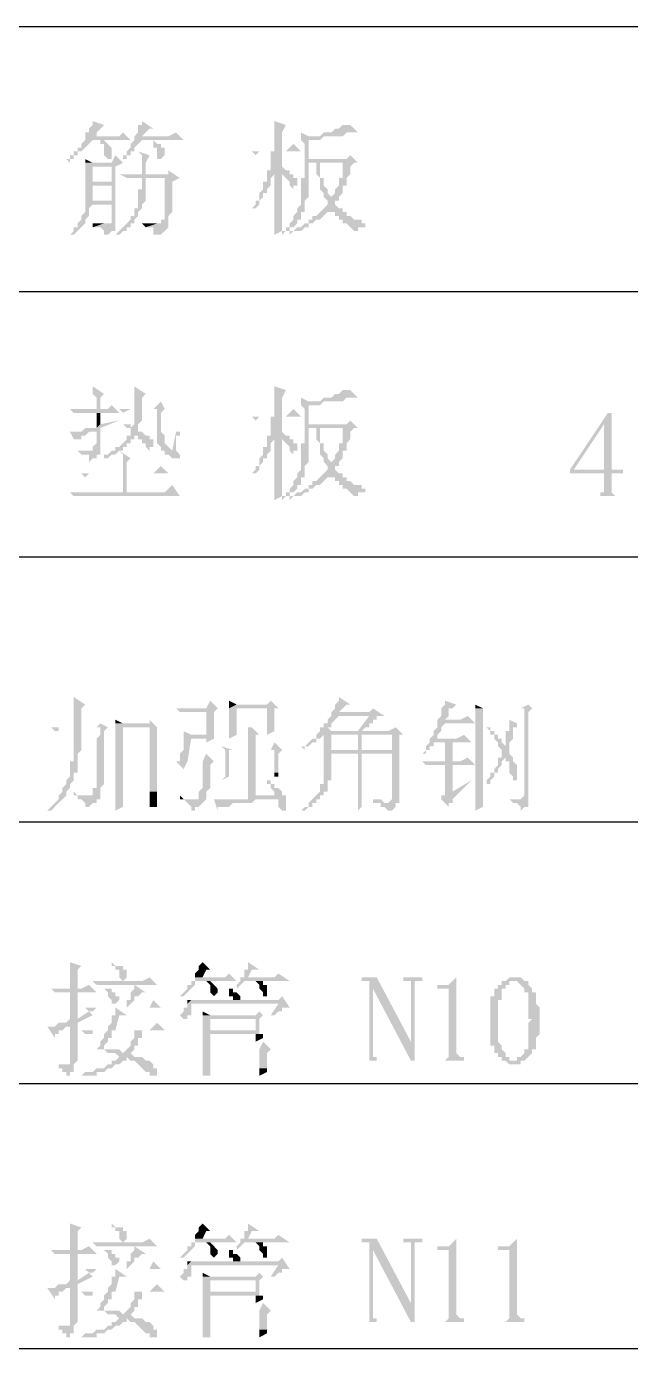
# Model space of a CAD drawing. Extents: x 51 to 246, y 3 to 417.
# Drawn here: x 198.56 to 205.32, y 116.46 to 131.23 of the extents above; entities that cross this region are included whole.
import ezdxf

# ---------------------------------------------------------------- set-up
doc = ezdxf.new("R2010")
doc.units = 0
doc.header["$MEASUREMENT"] = 0
doc.layers.add('_____1', color=160, linetype='Continuous')

msp = doc.modelspace()

# ---------------------------------------------------------------- hatches: boundary and pattern name
at = {"layer": '_____1'}
for points in [[(199.305, 130.175), (199.305, 130.132), (199.263, 130.09), (199.263, 130.048), (199.221, 130.048), (199.221, 129.963), (199.305, 130.005), (199.348, 130.005), (199.348, 130.048), (199.432, 130.132)], [(199.856, 130.175), (199.856, 130.132), (199.813, 130.132), (199.813, 130.048), (199.771, 130.005), (199.771, 129.963), (199.856, 130.005), (199.94, 130.09), (199.983, 130.09)], [(201.337, 130.175), (201.337, 129.836), (201.422, 129.836), (201.422, 130.048), (201.464, 130.132)], [(199.644, 130.048), (199.602, 130.005), (199.305, 130.005), (199.221, 129.963), (199.178, 129.921), (199.178, 129.878), (199.136, 129.878), (199.136, 129.836), (199.094, 129.836), (199.094, 129.794), (199.051, 129.794), (199.051, 129.751), (199.009, 129.751), (199.051, 129.709), (199.051, 129.751), (199.094, 129.751), (199.094, 129.794), (199.136, 129.794), (199.136, 129.836), (199.178, 129.836), (199.305, 129.963), (199.729, 129.963)], [(200.237, 130.048), (200.152, 130.005), (199.856, 130.005), (199.771, 129.963), (199.729, 129.921), (199.729, 129.878), (199.686, 129.836), (199.686, 129.794), (199.644, 129.794), (199.644, 129.751), (199.686, 129.751), (199.686, 129.794), (199.729, 129.794), (199.729, 129.836), (199.771, 129.836), (199.771, 129.878), (199.856, 129.963), (200.321, 129.963)], [(201.634, 130.048), (201.634, 129.963), (201.676, 129.921), (201.676, 129.709), (201.718, 129.751), (201.718, 129.963), (201.845, 129.963), (201.888, 130.005), (201.718, 130.005)], [(202.184, 130.132), (202.099, 130.132), (202.057, 130.09), (202.015, 130.09), (201.972, 130.048), (201.888, 130.048), (201.845, 130.005), (201.718, 130.005), (202.099, 130.005), (202.142, 130.048), (202.269, 130.048)], [(201.549, 129.921), (201.464, 129.836), (201.083, 129.836), (201.126, 129.794), (201.168, 129.836), (201.634, 129.836)], [(199.559, 129.794), (199.517, 129.709), (199.221, 129.709), (199.221, 129.497), (199.305, 129.497), (199.305, 129.667), (199.517, 129.667), (199.644, 129.709)], [(199.221, 129.751), (199.221, 129.709), (199.305, 129.709)], [(199.813, 129.836), (199.856, 129.794), (199.856, 129.582), (199.898, 129.582), (199.898, 129.709), (199.94, 129.794)], [(201.422, 129.836), (201.295, 129.836), (201.295, 129.624), (201.422, 129.624), (201.422, 129.582), (201.507, 129.497), (201.507, 129.455), (201.549, 129.413), (201.549, 129.455), (201.591, 129.455), (201.591, 129.54), (201.549, 129.54), (201.549, 129.582), (201.507, 129.582), (201.507, 129.624), (201.464, 129.624), (201.422, 129.667)], [(202.184, 129.794), (202.142, 129.751), (201.718, 129.751), (201.676, 129.709), (202.142, 129.709), (202.099, 129.709), (202.099, 129.54), (202.057, 129.54), (202.057, 129.455), (202.015, 129.413), (202.015, 129.37), (201.972, 129.328), (202.057, 129.285), (202.057, 129.328), (202.099, 129.37), (202.099, 129.455), (202.142, 129.455), (202.142, 129.54), (202.184, 129.582), (202.184, 129.667), (202.226, 129.709), (202.269, 129.709)], [(199.644, 129.709), (199.517, 129.667), (199.517, 129.497), (199.221, 129.497), (199.517, 129.455), (199.517, 129.285), (199.221, 129.285), (199.517, 129.243), (199.517, 129.032), (199.432, 129.032), (199.305, 128.989), (199.39, 128.989), (199.432, 128.947), (199.432, 128.905), (199.475, 128.905), (199.517, 128.947), (199.559, 128.947), (199.559, 129.667)], [(200.152, 129.624), (200.152, 129.582), (199.602, 129.582), (199.686, 129.54), (200.279, 129.54)], [(201.295, 129.624), (201.253, 129.624), (201.253, 129.497), (201.21, 129.497), (201.21, 129.413), (201.168, 129.37), (201.168, 129.285), (201.126, 129.285), (201.126, 129.243), (201.083, 129.201), (201.126, 129.201), (201.168, 129.243), (201.168, 129.285), (201.21, 129.328), (201.21, 129.37), (201.253, 129.37), (201.253, 129.413), (201.295, 129.455), (201.295, 129.54), (201.337, 129.582), (201.422, 129.582), (201.422, 129.624)], [(201.422, 129.582), (201.337, 129.582), (201.337, 128.905), (201.422, 128.947), (201.422, 129.54)], [(201.676, 129.709), (201.676, 129.54), (201.634, 129.54), (201.634, 129.243), (201.591, 129.201), (201.591, 129.159), (201.549, 129.116), (201.549, 129.074), (201.507, 129.032), (201.507, 128.989), (201.464, 128.989), (201.464, 128.947), (201.422, 128.947), (201.422, 128.905), (201.464, 128.947), (201.507, 128.947), (201.507, 128.989), (201.549, 128.989), (201.591, 129.032), (201.591, 129.074), (201.634, 129.074), (201.634, 129.159), (201.676, 129.159), (201.676, 129.285), (201.718, 129.328), (201.718, 129.709), (202.142, 129.709)], [(201.803, 129.709), (201.803, 129.582), (201.845, 129.54), (201.845, 129.413), (201.888, 129.37), (201.888, 129.328), (201.93, 129.285), (201.93, 129.243), (201.803, 129.116), (201.761, 129.116), (201.761, 129.074), (201.718, 129.074), (201.718, 129.032), (201.676, 129.032), (201.634, 128.989), (201.591, 128.989), (201.549, 128.947), (201.507, 128.947), (201.507, 128.905), (201.549, 128.947), (201.634, 128.947), (201.676, 128.989), (201.718, 128.989), (201.718, 129.032), (201.761, 129.032), (201.803, 129.074), (201.845, 129.074), (201.93, 129.159), (201.972, 129.159), (201.972, 129.201), (202.057, 129.201), (202.015, 129.243), (202.015, 129.285), (202.057, 129.285), (201.972, 129.328), (201.93, 129.37), (201.93, 129.413), (201.888, 129.455), (201.888, 129.54), (201.845, 129.54), (201.845, 129.709)], [(199.221, 129.497), (199.221, 129.285), (199.305, 129.285), (199.305, 129.455), (199.517, 129.455)], [(199.856, 129.54), (199.856, 129.413), (199.813, 129.413), (199.813, 129.201), (199.771, 129.201), (199.771, 129.116), (199.729, 129.116), (199.729, 129.074), (199.602, 128.947), (199.559, 128.905), (199.602, 128.905), (199.644, 128.947), (199.686, 128.947), (199.686, 128.989), (199.729, 128.989), (199.729, 129.032), (199.771, 129.032), (199.771, 129.074), (199.813, 129.116), (199.813, 129.159), (199.856, 129.201), (199.856, 129.243), (199.898, 129.285), (199.898, 129.54), (200.11, 129.54)], [(200.279, 129.54), (199.856, 129.54), (200.11, 129.54), (200.11, 129.074), (200.067, 129.074), (200.067, 129.032), (200.025, 129.032), (199.898, 128.989), (199.983, 128.989), (199.983, 128.905), (200.067, 128.905), (200.152, 128.989), (200.152, 129.116), (200.194, 129.159), (200.194, 129.497)], [(199.221, 129.285), (199.221, 129.159), (199.178, 129.116), (199.178, 129.074), (199.136, 129.032), (199.136, 128.989), (199.094, 128.989), (199.094, 128.947), (199.051, 128.905), (199.051, 128.862), (199.051, 128.905), (199.094, 128.905), (199.221, 129.032), (199.221, 129.074), (199.263, 129.116), (199.263, 129.201), (199.305, 129.243), (199.517, 129.243)], [(202.057, 129.201), (201.972, 129.201), (201.972, 129.159), (202.015, 129.159), (202.015, 129.116), (202.057, 129.116), (202.057, 129.074), (202.099, 129.074), (202.099, 129.032), (202.142, 129.032), (202.353, 128.989), (202.353, 129.032), (202.311, 129.032), (202.311, 129.074), (202.226, 129.074), (202.184, 129.116), (202.142, 129.116), (202.142, 129.159), (202.099, 129.159), (202.099, 129.201)], [(199.856, 129.032), (199.898, 128.989), (200.025, 129.032), (199.898, 129.032)], [(202.142, 129.032), (202.226, 128.947), (202.269, 128.947), (202.269, 128.989), (202.353, 128.989)], [(199.305, 127.211), (199.305, 127.127), (199.348, 127.084), (199.348, 126.957), (199.39, 126.957), (199.39, 127.084), (199.432, 127.127)], [(199.771, 127.211), (199.771, 126.957), (199.856, 126.957), (199.856, 127.084), (199.898, 127.127)], [(201.337, 127.211), (201.337, 126.873), (201.422, 126.873), (201.422, 127.084), (201.464, 127.169)], [(201.634, 127.084), (201.634, 127), (201.676, 126.957), (201.676, 126.746), (201.718, 126.788), (201.718, 127), (201.845, 127), (201.888, 127.042), (201.718, 127.042)], [(202.184, 127.169), (202.099, 127.169), (202.057, 127.127), (202.015, 127.127), (201.972, 127.084), (201.888, 127.084), (201.845, 127.042), (201.718, 127.042), (202.099, 127.042), (202.142, 127.084), (202.269, 127.084)], [(199.517, 127), (199.475, 126.957), (199.051, 126.957), (199.094, 126.915), (199.602, 126.915)], [(199.39, 126.915), (199.348, 126.915), (199.348, 126.746), (199.39, 126.788)], [(200.067, 127.042), (199.983, 126.957), (199.602, 126.957), (199.644, 126.915), (199.729, 126.957), (200.11, 126.957)], [(199.856, 126.957), (199.771, 126.957), (199.771, 126.788), (199.729, 126.746), (199.813, 126.746), (199.813, 126.788), (199.856, 126.83), (199.856, 126.915)], [(200.11, 126.957), (200.025, 126.957), (200.025, 126.576), (200.067, 126.534), (200.067, 126.492), (200.194, 126.492), (200.11, 126.576), (200.11, 126.661), (200.067, 126.703), (200.067, 126.915)], [(201.549, 126.957), (201.464, 126.873), (201.083, 126.873), (201.126, 126.83), (201.168, 126.873), (201.634, 126.873)], [(205.105, 126.915), (205.063, 126.915), (204.639, 126.28), (204.639, 126.238), (205.02, 126.238), (205.02, 126.026), (204.978, 126.026), (204.978, 125.984), (204.851, 125.984), (205.232, 125.984), (205.147, 125.984), (205.105, 126.026), (205.105, 126.238), (205.232, 126.238), (205.232, 126.28), (204.682, 126.28), (205.02, 126.788)], [(205.105, 126.915), (205.02, 126.788), (205.02, 126.28), (204.682, 126.28), (205.105, 126.28)], [(201.422, 126.873), (201.295, 126.873), (201.295, 126.661), (201.422, 126.661), (201.422, 126.619), (201.507, 126.534), (201.507, 126.492), (201.549, 126.449), (201.549, 126.492), (201.591, 126.492), (201.591, 126.576), (201.549, 126.576), (201.549, 126.619), (201.507, 126.619), (201.507, 126.661), (201.464, 126.661), (201.422, 126.703)], [(202.184, 126.83), (202.142, 126.788), (201.718, 126.788), (201.676, 126.746), (202.142, 126.746), (202.099, 126.746), (202.099, 126.576), (202.057, 126.576), (202.057, 126.492), (202.015, 126.449), (202.015, 126.407), (201.972, 126.365), (202.057, 126.322), (202.057, 126.365), (202.099, 126.407), (202.099, 126.492), (202.142, 126.492), (202.142, 126.576), (202.184, 126.619), (202.184, 126.703), (202.226, 126.746), (202.269, 126.746)], [(199.178, 126.703), (199.051, 126.703), (199.094, 126.619), (199.178, 126.619), (199.178, 126.661), (199.221, 126.661), (199.263, 126.703), (199.348, 126.703)], [(199.729, 126.661), (199.686, 126.661), (199.686, 126.619), (199.602, 126.534), (199.559, 126.534), (199.559, 126.492), (199.517, 126.492), (199.475, 126.449), (199.432, 126.449), (199.432, 126.407), (199.475, 126.407), (199.517, 126.449), (199.559, 126.449), (199.602, 126.492), (199.644, 126.492), (199.644, 126.534), (199.686, 126.534), (199.686, 126.576), (199.729, 126.576), (199.729, 126.619), (199.771, 126.619), (199.771, 126.661)], [(200.237, 126.703), (200.194, 126.492), (200.067, 126.492), (200.11, 126.492), (200.11, 126.449), (200.152, 126.449), (200.194, 126.407), (200.279, 126.407), (200.279, 126.449), (200.237, 126.492), (200.237, 126.661), (200.279, 126.661), (200.279, 126.703)], [(201.295, 126.661), (201.253, 126.661), (201.253, 126.534), (201.21, 126.534), (201.21, 126.449), (201.168, 126.407), (201.168, 126.322), (201.126, 126.322), (201.126, 126.28), (201.083, 126.238), (201.126, 126.238), (201.168, 126.28), (201.168, 126.322), (201.21, 126.365), (201.21, 126.407), (201.253, 126.407), (201.253, 126.449), (201.295, 126.492), (201.295, 126.576), (201.337, 126.619), (201.422, 126.619), (201.422, 126.661)], [(201.422, 126.619), (201.337, 126.619), (201.337, 125.941), (201.422, 125.984), (201.422, 126.576)], [(201.676, 126.746), (201.676, 126.576), (201.634, 126.576), (201.634, 126.28), (201.591, 126.238), (201.591, 126.195), (201.549, 126.153), (201.549, 126.11), (201.507, 126.068), (201.507, 126.026), (201.464, 126.026), (201.464, 125.984), (201.422, 125.984), (201.422, 125.941), (201.464, 125.984), (201.507, 125.984), (201.507, 126.026), (201.549, 126.026), (201.591, 126.068), (201.591, 126.11), (201.634, 126.11), (201.634, 126.195), (201.676, 126.195), (201.676, 126.322), (201.718, 126.365), (201.718, 126.746), (202.142, 126.746)], [(201.803, 126.746), (201.803, 126.619), (201.845, 126.576), (201.845, 126.449), (201.888, 126.407), (201.888, 126.365), (201.93, 126.322), (201.93, 126.28), (201.803, 126.153), (201.761, 126.153), (201.761, 126.11), (201.718, 126.11), (201.718, 126.068), (201.676, 126.068), (201.634, 126.026), (201.591, 126.026), (201.549, 125.984), (201.507, 125.984), (201.507, 125.941), (201.549, 125.984), (201.634, 125.984), (201.676, 126.026), (201.718, 126.026), (201.718, 126.068), (201.761, 126.068), (201.803, 126.11), (201.845, 126.11), (201.93, 126.195), (201.972, 126.195), (201.972, 126.238), (202.057, 126.238), (202.015, 126.28), (202.015, 126.322), (202.057, 126.322), (201.972, 126.365), (201.93, 126.407), (201.93, 126.449), (201.888, 126.492), (201.888, 126.576), (201.845, 126.576), (201.845, 126.746)], [(199.136, 126.492), (199.178, 126.449), (199.263, 126.449), (199.263, 126.365), (199.305, 126.407), (199.348, 126.407), (199.348, 126.449), (199.39, 126.449), (199.39, 126.492), (199.178, 126.492)], [(199.602, 126.492), (199.644, 126.449), (199.644, 126.238), (199.686, 126.238), (199.686, 126.365), (199.729, 126.407)], [(200.067, 126.322), (199.983, 126.238), (199.178, 126.238), (199.221, 126.195), (199.263, 126.238), (200.152, 126.238)], [(202.057, 126.238), (201.972, 126.238), (201.972, 126.195), (202.015, 126.195), (202.015, 126.153), (202.057, 126.153), (202.057, 126.11), (202.099, 126.11), (202.099, 126.068), (202.142, 126.068), (202.353, 126.026), (202.353, 126.068), (202.311, 126.068), (202.311, 126.11), (202.226, 126.11), (202.184, 126.153), (202.142, 126.153), (202.142, 126.195), (202.099, 126.195), (202.099, 126.238)], [(200.194, 126.11), (200.11, 126.026), (199.051, 126.026), (199.094, 125.984), (200.279, 125.984)], [(202.142, 126.068), (202.226, 125.984), (202.269, 125.984), (202.269, 126.026), (202.353, 126.026)], [(199.094, 123.74), (199.094, 123.401), (199.178, 123.401), (199.178, 123.613), (199.221, 123.655)], [(200.618, 123.698), (200.575, 123.613), (200.237, 123.613), (200.279, 123.571), (200.575, 123.571), (200.702, 123.613)], [(200.829, 123.698), (200.829, 123.613), (200.914, 123.655)], [(201.295, 123.698), (201.253, 123.655), (200.914, 123.655), (200.829, 123.613), (200.829, 123.401), (201.253, 123.401), (201.253, 123.317), (201.337, 123.359), (201.337, 123.401), (200.914, 123.401), (200.914, 123.613), (201.38, 123.613)], [(202.057, 123.74), (202.057, 123.698), (202.015, 123.655), (202.015, 123.613), (201.972, 123.571), (202.057, 123.571), (202.099, 123.613), (202.142, 123.655), (202.184, 123.655)], [(203.242, 123.698), (203.242, 123.655), (203.2, 123.613), (203.2, 123.528), (203.158, 123.486), (203.158, 123.444), (203.242, 123.486), (203.285, 123.528), (203.285, 123.613), (203.327, 123.613), (203.369, 123.655)], [(200.702, 123.613), (200.575, 123.571), (200.575, 123.317), (200.406, 123.317), (200.66, 123.317), (200.66, 123.571)], [(201.38, 123.613), (201.253, 123.613), (201.253, 123.401), (200.914, 123.401), (201.337, 123.401), (201.337, 123.613)], [(201.972, 123.571), (201.972, 123.528), (201.93, 123.486), (201.93, 123.444), (201.888, 123.444), (201.888, 123.401), (201.845, 123.401), (201.845, 123.359), (201.803, 123.317), (202.311, 123.359), (201.972, 123.359), (201.93, 123.401), (201.972, 123.401), (201.972, 123.444), (202.057, 123.528), (202.396, 123.528)], [(202.438, 123.613), (202.396, 123.571), (201.972, 123.571), (202.396, 123.528), (202.269, 123.359), (201.972, 123.359), (202.311, 123.359), (202.353, 123.401), (202.396, 123.401), (202.396, 123.444), (202.438, 123.444), (202.438, 123.486), (202.48, 123.486), (202.48, 123.528), (202.565, 123.528)], [(203.496, 123.528), (203.412, 123.486), (203.242, 123.486), (203.158, 123.444), (203.158, 123.401), (203.115, 123.359), (203.115, 123.317), (203.073, 123.274), (203.158, 123.274), (203.158, 123.317), (203.2, 123.359), (203.2, 123.401), (203.242, 123.444), (203.581, 123.444)], [(203.581, 123.655), (203.581, 123.613), (203.666, 123.613)], [(204.174, 123.655), (204.089, 123.613), (203.581, 123.613), (203.581, 122.47), (203.666, 122.512), (203.666, 123.613), (204.216, 123.613)], [(204.216, 123.613), (204.131, 123.613), (204.131, 122.639), (204.089, 122.597), (203.92, 122.597), (203.962, 122.597), (204.004, 122.555), (204.047, 122.555), (204.089, 122.512), (204.089, 122.47), (204.131, 122.512), (204.174, 122.512), (204.174, 123.571)], [(199.094, 123.401), (199.094, 123.02), (199.051, 123.02), (199.051, 122.851), (199.009, 122.809), (199.009, 122.766), (198.967, 122.724), (198.967, 122.682), (198.924, 122.639), (198.924, 122.597), (198.797, 122.47), (198.84, 122.47), (198.924, 122.555), (198.967, 122.597), (199.009, 122.639), (199.009, 122.682), (199.051, 122.724), (199.051, 122.766), (199.094, 122.809), (199.094, 122.893), (199.136, 122.893), (199.136, 123.105), (199.178, 123.147), (199.178, 123.401), (199.39, 123.401)], [(199.39, 123.444), (199.348, 123.401), (198.84, 123.401), (198.882, 123.359), (198.924, 123.359), (198.924, 123.401), (199.475, 123.401)], [(199.475, 123.401), (199.094, 123.401), (199.39, 123.401), (199.39, 123.317), (199.348, 123.274), (199.348, 122.724), (199.305, 122.724), (199.305, 122.639), (199.263, 122.639), (199.39, 122.639), (199.39, 122.724), (199.432, 122.766), (199.432, 123.359)], [(199.94, 123.486), (199.94, 123.444), (199.559, 123.444), (199.559, 122.682), (199.644, 122.682), (199.644, 123.401), (200.025, 123.401)], [(199.559, 123.486), (199.559, 123.444), (199.644, 123.444)], [(200.829, 123.401), (200.829, 123.274), (200.914, 123.317), (200.914, 123.401), (201.253, 123.401)], [(201.083, 123.401), (201.041, 123.401), (201.041, 123.147), (200.872, 123.147), (201.126, 123.147), (201.126, 123.317), (201.168, 123.317)], [(202.692, 123.401), (202.607, 123.359), (202.311, 123.359), (201.803, 123.317), (201.803, 123.274), (201.761, 123.274), (201.718, 123.232), (201.676, 123.19), (201.634, 123.19), (201.676, 123.147), (201.676, 123.19), (201.718, 123.19), (201.761, 123.232), (201.803, 123.232), (201.803, 123.274), (201.845, 123.274), (201.888, 123.317), (202.777, 123.317)], [(203.708, 123.444), (203.708, 123.401), (203.75, 123.359), (203.75, 123.317), (203.793, 123.317), (203.793, 123.274), (203.835, 123.232), (203.835, 123.19), (203.877, 123.147), (203.877, 123.105), (203.92, 123.063), (203.92, 123.02), (203.962, 123.02), (203.962, 122.893), (204.004, 122.851), (204.004, 122.809), (204.047, 122.809), (204.047, 122.978), (204.004, 123.02), (204.004, 123.063), (203.962, 123.105), (203.962, 123.19), (203.92, 123.19), (203.877, 123.232), (203.877, 123.274), (203.835, 123.274), (203.835, 123.317), (203.793, 123.317), (203.793, 123.359), (203.75, 123.359), (203.75, 123.401), (203.708, 123.401)], [(203.962, 123.486), (203.962, 123.359), (203.92, 123.359), (203.92, 123.19), (203.962, 123.19), (203.962, 123.232), (204.004, 123.274), (204.004, 123.401), (204.047, 123.401), (204.047, 123.444)], [(200.321, 123.274), (200.321, 123.147), (200.279, 123.105), (200.279, 123.02), (200.364, 123.02), (200.406, 123.274), (200.575, 123.274)], [(200.321, 123.359), (200.321, 123.274), (200.575, 123.274), (200.575, 123.232), (200.66, 123.274), (200.66, 123.317), (200.406, 123.317)], [(201.337, 123.232), (201.295, 123.147), (201.126, 123.147), (201.422, 123.147)], [(201.888, 123.317), (201.888, 122.893), (201.972, 122.893), (201.972, 123.105), (202.65, 123.105), (202.311, 123.147), (201.972, 123.147), (201.972, 123.317), (202.65, 123.317)], [(202.777, 123.317), (201.888, 123.317), (202.65, 123.317), (202.65, 123.147), (202.311, 123.147), (202.65, 123.105), (202.65, 122.893), (201.888, 122.893), (202.65, 122.893), (202.65, 122.597), (202.607, 122.555), (202.734, 122.555), (202.734, 123.317)], [(202.311, 123.317), (202.269, 123.317), (202.269, 123.147), (201.972, 123.147), (202.311, 123.147)], [(203.454, 123.317), (203.369, 123.274), (203.073, 123.274), (203.073, 123.232), (203.031, 123.19), (203.031, 123.147), (202.988, 123.105), (203.031, 123.105), (203.031, 123.147), (203.073, 123.147), (203.073, 123.19), (203.115, 123.19), (203.115, 123.232), (203.539, 123.232)], [(200.575, 123.105), (200.533, 123.02), (200.237, 123.02), (200.533, 123.02), (200.533, 122.724), (200.491, 122.682), (200.491, 122.597), (200.321, 122.597), (200.406, 122.512), (200.406, 122.47), (200.448, 122.47), (200.448, 122.512), (200.491, 122.512), (200.575, 122.597), (200.575, 122.682), (200.618, 122.724), (200.618, 122.978), (200.66, 123.02)], [(200.745, 123.19), (200.787, 123.147), (201.337, 123.147), (201.337, 122.893), (200.829, 122.893), (201.38, 122.893), (201.38, 123.105), (201.422, 123.147), (200.872, 123.147)], [(200.787, 123.147), (200.787, 122.851), (200.745, 122.809), (200.829, 122.851), (200.829, 122.893), (201.38, 122.893), (200.829, 122.893), (200.829, 123.147), (201.337, 123.147)], [(203.877, 123.105), (203.877, 123.063), (203.835, 123.063), (203.835, 122.978), (203.793, 122.935), (203.793, 122.893), (203.75, 122.893), (203.75, 122.851), (203.708, 122.809), (203.708, 122.766), (203.75, 122.766), (203.75, 122.809), (203.793, 122.851), (203.793, 122.893), (203.835, 122.893), (203.835, 122.935), (203.877, 122.978), (203.877, 123.02), (203.92, 123.063)], [(200.237, 123.02), (200.321, 122.935), (200.364, 123.02), (200.533, 123.02)], [(203.496, 123.063), (203.412, 123.02), (202.988, 123.02), (203.031, 122.978), (203.581, 122.978)], [(203.327, 122.978), (203.242, 122.978), (203.242, 122.639), (203.2, 122.639), (203.2, 122.597), (203.285, 122.512), (203.285, 122.555), (203.327, 122.555), (203.327, 122.597), (203.412, 122.682), (203.327, 122.682)], [(201.126, 122.893), (201.041, 122.893), (201.041, 122.597), (201.38, 122.597), (201.38, 122.512), (201.422, 122.47), (201.464, 122.47), (201.464, 122.639), (201.126, 122.639)], [(201.253, 122.809), (201.253, 122.766), (201.295, 122.766), (201.295, 122.724), (201.337, 122.682), (201.337, 122.639), (201.126, 122.639), (201.464, 122.639), (201.422, 122.639), (201.422, 122.682), (201.38, 122.724), (201.337, 122.724), (201.337, 122.766), (201.295, 122.766), (201.295, 122.809)], [(201.888, 122.893), (201.888, 122.766), (201.845, 122.766), (201.845, 122.682), (201.718, 122.555), (201.718, 122.512), (201.676, 122.512), (201.634, 122.47), (201.676, 122.47), (201.718, 122.512), (201.761, 122.512), (201.761, 122.555), (201.803, 122.555), (201.803, 122.597), (201.845, 122.597), (201.845, 122.639), (201.888, 122.639), (201.888, 122.682), (201.93, 122.682), (201.93, 122.809), (201.972, 122.809), (201.972, 122.893), (202.65, 122.893)], [(202.311, 122.893), (202.269, 122.893), (202.269, 122.47), (202.311, 122.512), (202.311, 122.851)], [(200.279, 122.639), (200.279, 122.597), (200.448, 122.597), (200.321, 122.597)], [(201.041, 122.597), (200.66, 122.597), (200.702, 122.47), (200.702, 122.512), (200.829, 122.512), (200.872, 122.555), (201.083, 122.555), (201.126, 122.597), (201.38, 122.597)], [(203.92, 122.597), (204.089, 122.597), (203.962, 122.597)], [(199.051, 120.777), (199.051, 120.48), (199.136, 120.48), (199.136, 120.692), (199.178, 120.734)], [(200.533, 120.777), (200.491, 120.734), (200.491, 120.692), (200.448, 120.65), (200.448, 120.607), (200.533, 120.607), (200.575, 120.692), (200.618, 120.692)], [(201.041, 120.777), (201.041, 120.692), (200.999, 120.692), (200.999, 120.607), (200.956, 120.607), (200.956, 120.565), (201.041, 120.607), (201.083, 120.692), (201.168, 120.692)], [(199.94, 120.607), (199.856, 120.565), (199.305, 120.565), (199.348, 120.523), (200.025, 120.523)], [(200.829, 120.65), (200.787, 120.607), (200.448, 120.607), (200.448, 120.565), (200.406, 120.565), (200.406, 120.523), (200.364, 120.523), (200.364, 120.48), (200.279, 120.396), (200.321, 120.396), (200.448, 120.523), (200.448, 120.565), (200.914, 120.565)], [(201.38, 120.65), (201.337, 120.607), (201.041, 120.607), (200.956, 120.565), (200.914, 120.523), (200.914, 120.48), (200.999, 120.565), (201.507, 120.565)], [(202.48, 120.607), (202.311, 120.607), (202.311, 120.565), (202.396, 120.565), (202.396, 120.523), (202.438, 120.48), (202.861, 119.676), (202.861, 119.888)], [(202.988, 120.607), (202.777, 120.607), (202.777, 120.565), (202.861, 120.565), (202.861, 119.676), (202.904, 119.676), (202.904, 120.565), (202.988, 120.565)], [(203.369, 120.607), (203.285, 120.523), (203.158, 120.523), (203.158, 120.48), (203.285, 120.48), (203.285, 119.718), (203.242, 119.676), (203.158, 119.676), (203.539, 119.676), (203.454, 119.676), (203.454, 119.718), (203.412, 119.718), (203.369, 119.76)], [(203.877, 120.565), (203.877, 120.523), (203.835, 120.523), (203.835, 120.48), (203.793, 120.48), (203.793, 120.396), (203.75, 120.396), (203.75, 119.845), (203.793, 119.845), (203.793, 119.76), (203.835, 119.76), (203.835, 119.718), (203.877, 119.718), (203.877, 119.676), (203.92, 119.676), (203.962, 119.634), (204.089, 119.634), (204.089, 119.676), (204.131, 119.676), (203.962, 119.676), (203.962, 119.718), (203.92, 119.718), (203.92, 119.76), (203.877, 119.803), (203.877, 119.845), (203.835, 119.888), (203.835, 120.353), (203.877, 120.353), (203.877, 120.48), (203.92, 120.48), (203.92, 120.523), (203.962, 120.523), (203.962, 120.565), (204.004, 120.565)], [(204.004, 120.607), (203.962, 120.607), (203.92, 120.565), (203.877, 120.565), (204.047, 120.565), (204.131, 120.48), (204.131, 120.438), (204.174, 120.438), (204.174, 120.142), (204.216, 120.142), (204.174, 120.099), (204.174, 119.803), (204.131, 119.803), (204.131, 119.76), (204.089, 119.718), (204.047, 119.718), (204.047, 119.676), (204.004, 119.676), (204.131, 119.676), (204.216, 119.76), (204.216, 119.803), (204.258, 119.803), (204.258, 119.93), (204.301, 119.972), (204.301, 120.269), (204.258, 120.311), (204.258, 120.438), (204.216, 120.438), (204.216, 120.48), (204.174, 120.523), (204.174, 120.565), (204.131, 120.565), (204.089, 120.607), (204.047, 120.607)], [(199.263, 120.523), (199.178, 120.48), (198.84, 120.48), (198.882, 120.438), (199.348, 120.438)], [(199.432, 120.523), (199.432, 120.48), (199.475, 120.438), (199.475, 120.396), (199.517, 120.353), (199.517, 120.311), (199.559, 120.311), (199.602, 120.353), (199.602, 120.396), (199.559, 120.396), (199.559, 120.438), (199.517, 120.438), (199.517, 120.48), (199.432, 120.48)], [(199.771, 120.523), (199.771, 120.48), (199.729, 120.438), (199.729, 120.353), (199.686, 120.353), (199.686, 120.269), (199.771, 120.353), (199.771, 120.396), (199.813, 120.396), (199.856, 120.438), (199.898, 120.438)], [(200.787, 120.48), (200.829, 120.48), (200.829, 120.396), (200.872, 120.396), (200.872, 120.353), (200.956, 120.353), (200.956, 120.396), (200.914, 120.438), (200.872, 120.438), (200.872, 120.48), (200.829, 120.48)], [(202.396, 120.523), (202.396, 119.676), (202.311, 119.676), (202.523, 119.676), (202.48, 119.676), (202.48, 119.718), (202.438, 119.718), (202.438, 120.48)], [(199.983, 120.353), (199.94, 120.269), (199.221, 120.269), (199.263, 120.226), (199.305, 120.226), (199.348, 120.269), (200.067, 120.269)], [(199.559, 120.269), (199.559, 120.184), (199.517, 120.184), (199.517, 120.099), (199.475, 120.057), (199.475, 120.015), (199.559, 120.015), (199.602, 120.184), (199.686, 120.184)], [(200.364, 120.311), (200.364, 120.269), (200.321, 120.269), (200.321, 120.226), (200.279, 120.184), (200.321, 120.142), (200.364, 120.142), (200.364, 120.184), (200.406, 120.184), (200.406, 120.311), (201.38, 120.311)], [(200.406, 120.396), (200.406, 120.353), (200.364, 120.353), (200.364, 120.311), (200.406, 120.353)], [(201.422, 120.396), (201.38, 120.353), (200.406, 120.353), (200.364, 120.311), (201.38, 120.311), (201.295, 120.184), (201.337, 120.184), (201.38, 120.226), (201.422, 120.226), (201.422, 120.269), (201.507, 120.269)], [(199.263, 120.226), (199.136, 120.142), (199.051, 120.142), (199.009, 120.099), (198.924, 120.099), (198.882, 120.057), (199.051, 120.057), (199.051, 119.634), (199.009, 119.634), (199.094, 119.634), (199.136, 119.676), (199.136, 120.099), (199.305, 120.184)], [(200.533, 120.226), (200.533, 120.184), (200.618, 120.184)], [(201.168, 120.226), (201.126, 120.184), (200.533, 120.184), (200.533, 119.803), (201.168, 119.803), (201.168, 119.591), (200.533, 119.591), (200.533, 119.507), (200.618, 119.507), (200.618, 119.591), (201.253, 119.591), (201.253, 119.76), (201.295, 119.803), (200.618, 119.803), (200.618, 119.972), (201.168, 119.972), (200.618, 120.015), (200.618, 120.142), (201.126, 120.142), (201.21, 120.184)], [(201.21, 120.184), (201.126, 120.142), (201.126, 120.015), (200.618, 120.015), (201.168, 119.972), (201.168, 120.142)], [(198.882, 120.057), (198.797, 120.057), (198.882, 119.93), (198.882, 119.972), (198.924, 119.972), (198.924, 120.015), (198.967, 120.015), (199.009, 120.057), (199.051, 120.057)], [(200.025, 120.099), (199.94, 120.015), (199.178, 120.015), (199.221, 119.972), (199.305, 119.972), (199.305, 120.015), (200.11, 120.015)], [(199.517, 120.015), (199.475, 120.015), (199.432, 119.972), (199.432, 119.93), (199.39, 119.888), (199.39, 119.845), (199.348, 119.803), (199.432, 119.803), (199.475, 119.76), (199.559, 119.76), (199.602, 119.718), (199.686, 119.718), (199.729, 119.676), (199.771, 119.676), (199.898, 119.549), (199.94, 119.549), (199.94, 119.507), (200.025, 119.507), (200.025, 119.591), (199.983, 119.591), (199.983, 119.634), (199.94, 119.676), (199.898, 119.676), (199.856, 119.718), (199.771, 119.718), (199.729, 119.76), (199.644, 119.76), (199.602, 119.803), (199.432, 119.803), (199.432, 119.845), (199.475, 119.888), (199.475, 119.93), (199.517, 119.93), (199.517, 119.972)], [(199.856, 120.015), (199.771, 120.015), (199.771, 119.93), (199.729, 119.888), (199.729, 119.845), (199.644, 119.76), (199.729, 119.76), (199.771, 119.803), (199.771, 119.845), (199.813, 119.845), (199.813, 119.93), (199.856, 119.93), (199.856, 119.972)], [(201.168, 119.972), (201.126, 119.972), (201.126, 119.888), (201.21, 119.93), (201.21, 119.972)], [(201.21, 119.888), (201.168, 119.803), (200.618, 119.803), (201.295, 119.803)], [(199.602, 119.718), (199.559, 119.676), (199.517, 119.676), (199.517, 119.634), (199.475, 119.634), (199.432, 119.591), (199.348, 119.591), (199.305, 119.549), (199.221, 119.549), (199.178, 119.507), (199.136, 119.507), (199.348, 119.507), (199.348, 119.549), (199.432, 119.549), (199.475, 119.591), (199.517, 119.591), (199.559, 119.634), (199.602, 119.634), (199.644, 119.676), (199.686, 119.676), (199.686, 119.718)], [(200.533, 119.803), (200.533, 119.591), (200.618, 119.591), (200.618, 119.803), (201.168, 119.803)], [(201.253, 119.591), (201.168, 119.591), (201.168, 119.507), (201.253, 119.549)], [(199.051, 117.856), (199.051, 117.559), (199.136, 117.559), (199.136, 117.771), (199.178, 117.813)], [(200.533, 117.856), (200.491, 117.813), (200.491, 117.771), (200.448, 117.729), (200.448, 117.686), (200.533, 117.686), (200.575, 117.771), (200.618, 117.771)], [(201.041, 117.856), (201.041, 117.771), (200.999, 117.771), (200.999, 117.686), (200.956, 117.686), (200.956, 117.644), (201.041, 117.686), (201.083, 117.771), (201.168, 117.771)], [(199.94, 117.686), (199.856, 117.644), (199.305, 117.644), (199.348, 117.602), (200.025, 117.602)], [(200.829, 117.729), (200.787, 117.686), (200.448, 117.686), (200.448, 117.644), (200.406, 117.644), (200.406, 117.602), (200.364, 117.602), (200.364, 117.559), (200.279, 117.475), (200.321, 117.475), (200.448, 117.602), (200.448, 117.644), (200.914, 117.644)], [(201.38, 117.729), (201.337, 117.686), (201.041, 117.686), (200.956, 117.644), (200.914, 117.602), (200.914, 117.559), (200.999, 117.644), (201.507, 117.644)], [(202.48, 117.686), (202.311, 117.686), (202.311, 117.644), (202.396, 117.644), (202.396, 117.602), (202.438, 117.559), (202.861, 116.755), (202.861, 116.967)], [(202.988, 117.686), (202.777, 117.686), (202.777, 117.644), (202.861, 117.644), (202.861, 116.755), (202.904, 116.755), (202.904, 117.644), (202.988, 117.644)], [(203.369, 117.686), (203.285, 117.602), (203.158, 117.602), (203.158, 117.559), (203.285, 117.559), (203.285, 116.797), (203.242, 116.755), (203.158, 116.755), (203.539, 116.755), (203.454, 116.755), (203.454, 116.797), (203.412, 116.797), (203.369, 116.84)], [(204.047, 117.686), (203.962, 117.602), (203.835, 117.602), (203.835, 117.559), (203.962, 117.559), (203.962, 116.797), (203.92, 116.755), (203.835, 116.755), (204.216, 116.755), (204.131, 116.755), (204.131, 116.797), (204.089, 116.797), (204.047, 116.84)], [(199.263, 117.602), (199.178, 117.559), (198.84, 117.559), (198.882, 117.517), (199.348, 117.517)], [(199.432, 117.602), (199.432, 117.559), (199.475, 117.517), (199.475, 117.475), (199.517, 117.432), (199.517, 117.39), (199.559, 117.39), (199.602, 117.432), (199.602, 117.475), (199.559, 117.475), (199.559, 117.517), (199.517, 117.517), (199.517, 117.559), (199.432, 117.559)], [(199.771, 117.602), (199.771, 117.559), (199.729, 117.517), (199.729, 117.432), (199.686, 117.432), (199.686, 117.348), (199.771, 117.432), (199.771, 117.475), (199.813, 117.475), (199.856, 117.517), (199.898, 117.517)], [(200.406, 117.475), (200.406, 117.432), (200.364, 117.432), (200.364, 117.39), (200.406, 117.432)], [(201.422, 117.475), (201.38, 117.432), (200.406, 117.432), (200.364, 117.39), (201.38, 117.39), (201.295, 117.263), (201.337, 117.263), (201.38, 117.305), (201.422, 117.305), (201.422, 117.348), (201.507, 117.348)], [(200.787, 117.559), (200.829, 117.559), (200.829, 117.475), (200.872, 117.475), (200.872, 117.432), (200.956, 117.432), (200.956, 117.475), (200.914, 117.517), (200.872, 117.517), (200.872, 117.559), (200.829, 117.559)], [(202.396, 117.602), (202.396, 116.755), (202.311, 116.755), (202.523, 116.755), (202.48, 116.755), (202.48, 116.797), (202.438, 116.797), (202.438, 117.559)], [(199.983, 117.432), (199.94, 117.348), (199.221, 117.348), (199.263, 117.305), (199.305, 117.305), (199.348, 117.348), (200.067, 117.348)], [(199.559, 117.348), (199.559, 117.263), (199.517, 117.263), (199.517, 117.178), (199.475, 117.136), (199.475, 117.094), (199.559, 117.094), (199.602, 117.263), (199.686, 117.263)], [(200.364, 117.39), (200.364, 117.348), (200.321, 117.348), (200.321, 117.305), (200.279, 117.263), (200.321, 117.221), (200.364, 117.221), (200.364, 117.263), (200.406, 117.263), (200.406, 117.39), (201.38, 117.39)], [(199.263, 117.305), (199.136, 117.221), (199.051, 117.221), (199.009, 117.178), (198.924, 117.178), (198.882, 117.136), (199.051, 117.136), (199.051, 116.713), (199.009, 116.713), (199.094, 116.713), (199.136, 116.755), (199.136, 117.178), (199.305, 117.263)], [(200.025, 117.178), (199.94, 117.094), (199.178, 117.094), (199.221, 117.051), (199.305, 117.051), (199.305, 117.094), (200.11, 117.094)], [(200.533, 117.305), (200.533, 117.263), (200.618, 117.263)], [(201.168, 117.305), (201.126, 117.263), (200.533, 117.263), (200.533, 116.882), (201.168, 116.882), (201.168, 116.67), (200.533, 116.67), (200.533, 116.585), (200.618, 116.585), (200.618, 116.67), (201.253, 116.67), (201.253, 116.84), (201.295, 116.882), (200.618, 116.882), (200.618, 117.051), (201.168, 117.051), (200.618, 117.094), (200.618, 117.221), (201.126, 117.221), (201.21, 117.263)], [(201.21, 117.263), (201.126, 117.221), (201.126, 117.094), (200.618, 117.094), (201.168, 117.051), (201.168, 117.221)], [(198.882, 117.136), (198.797, 117.136), (198.882, 117.009), (198.882, 117.051), (198.924, 117.051), (198.924, 117.094), (198.967, 117.094), (199.009, 117.136), (199.051, 117.136)], [(199.517, 117.094), (199.475, 117.094), (199.432, 117.051), (199.432, 117.009), (199.39, 116.967), (199.39, 116.924), (199.348, 116.882), (199.432, 116.882), (199.475, 116.84), (199.559, 116.84), (199.602, 116.797), (199.686, 116.797), (199.729, 116.755), (199.771, 116.755), (199.898, 116.628), (199.94, 116.628), (199.94, 116.585), (200.025, 116.585), (200.025, 116.67), (199.983, 116.67), (199.983, 116.713), (199.94, 116.755), (199.898, 116.755), (199.856, 116.797), (199.771, 116.797), (199.729, 116.84), (199.644, 116.84), (199.602, 116.882), (199.432, 116.882), (199.432, 116.924), (199.475, 116.967), (199.475, 117.009), (199.517, 117.009), (199.517, 117.051)], [(199.856, 117.094), (199.771, 117.094), (199.771, 117.009), (199.729, 116.967), (199.729, 116.924), (199.644, 116.84), (199.729, 116.84), (199.771, 116.882), (199.771, 116.924), (199.813, 116.924), (199.813, 117.009), (199.856, 117.009), (199.856, 117.051)], [(201.168, 117.051), (201.126, 117.051), (201.126, 116.967), (201.21, 117.009), (201.21, 117.051)], [(200.533, 116.882), (200.533, 116.67), (200.618, 116.67), (200.618, 116.882), (201.168, 116.882)], [(201.21, 116.967), (201.168, 116.882), (200.618, 116.882), (201.295, 116.882)], [(199.602, 116.797), (199.559, 116.755), (199.517, 116.755), (199.517, 116.713), (199.475, 116.713), (199.432, 116.67), (199.348, 116.67), (199.305, 116.628), (199.221, 116.628), (199.178, 116.585), (199.136, 116.585), (199.348, 116.585), (199.348, 116.628), (199.432, 116.628), (199.475, 116.67), (199.517, 116.67), (199.559, 116.713), (199.602, 116.713), (199.644, 116.755), (199.686, 116.755), (199.686, 116.797)], [(201.253, 116.67), (201.168, 116.67), (201.168, 116.585), (201.253, 116.628)]]:
    msp.add_hatch(color=7, dxfattribs=at).paths.add_polyline_path(points, is_closed=False)
for points in [[(199.432, 129.963), (199.39, 129.963), (199.39, 129.921), (199.432, 129.921), (199.432, 129.794), (199.475, 129.751), (199.517, 129.751), (199.517, 129.878)], [(199.983, 129.963), (199.983, 129.878), (200.025, 129.878), (200.025, 129.751), (200.067, 129.751), (200.11, 129.794), (200.11, 129.878), (200.067, 129.878), (200.067, 129.921), (200.025, 129.921)], [(199.305, 129.032), (199.305, 128.989), (199.432, 129.032)], [(199.602, 126.83), (199.39, 126.788), (199.348, 126.746), (199.221, 126.746), (199.178, 126.703), (199.348, 126.703), (199.348, 126.576), (199.305, 126.534), (199.305, 126.492), (199.221, 126.492), (199.39, 126.492), (199.39, 126.746)], [(199.644, 126.788), (199.602, 126.788), (199.644, 126.788), (199.686, 126.746), (199.729, 126.746), (199.729, 126.661), (199.813, 126.661), (199.813, 126.619), (199.856, 126.619), (199.856, 126.576), (199.898, 126.576), (199.898, 126.534), (199.94, 126.492), (199.94, 126.534), (199.983, 126.534), (199.983, 126.619), (199.94, 126.619), (199.94, 126.661), (199.898, 126.661), (199.856, 126.703), (199.813, 126.703), (199.813, 126.746), (199.729, 126.746), (199.729, 126.788)], [(199.644, 126.238), (199.686, 126.238), (199.686, 126.026), (199.644, 126.026)], [(200.025, 123.401), (199.94, 123.401), (199.94, 122.682), (199.559, 122.682), (199.559, 122.47), (199.644, 122.512), (199.644, 122.682), (200.025, 122.682)], [(203.242, 123.232), (203.327, 123.232), (203.327, 123.02), (203.242, 123.02)], [(201.041, 123.147), (201.126, 123.147), (201.126, 122.893), (201.041, 122.893)], [(202.269, 123.105), (202.311, 123.105), (202.311, 122.893), (202.269, 122.893)], [(201.337, 122.893), (201.38, 122.893), (201.38, 122.851), (201.337, 122.851)], [(203.539, 122.809), (203.327, 122.682), (203.412, 122.682)], [(199.094, 122.682), (199.094, 122.639), (199.136, 122.639), (199.136, 122.597), (199.178, 122.597), (199.221, 122.555), (199.221, 122.512), (199.263, 122.512), (199.305, 122.555), (199.348, 122.555), (199.348, 122.597), (199.39, 122.597), (199.39, 122.639), (199.136, 122.639)], [(199.94, 122.512), (200.025, 122.512), (200.025, 122.682), (199.94, 122.682)], [(202.438, 122.597), (202.438, 122.555), (202.523, 122.555), (202.523, 122.512), (202.565, 122.512), (202.607, 122.47), (202.65, 122.47), (202.692, 122.512), (202.692, 122.555), (202.734, 122.555), (202.565, 122.555), (202.523, 122.597)], [(199.517, 120.777), (199.517, 120.734), (199.559, 120.734), (199.559, 120.692), (199.602, 120.692), (199.602, 120.607), (199.644, 120.565), (199.686, 120.607), (199.686, 120.692), (199.644, 120.692), (199.644, 120.734), (199.559, 120.734)], [(200.618, 120.565), (200.575, 120.565), (200.618, 120.523), (200.618, 120.438), (200.66, 120.396), (200.702, 120.438), (200.702, 120.48), (200.66, 120.523)], [(201.168, 120.565), (201.126, 120.565), (201.168, 120.523), (201.168, 120.48), (201.21, 120.438), (201.21, 120.396), (201.253, 120.396), (201.253, 120.523), (201.21, 120.523), (201.21, 120.565)], [(199.051, 120.438), (199.136, 120.438), (199.136, 120.142), (199.051, 120.142)], [(198.882, 119.634), (198.924, 119.634), (198.924, 119.591), (198.967, 119.591), (198.967, 119.549), (199.009, 119.549), (199.009, 119.507), (199.051, 119.507), (199.051, 119.549), (199.094, 119.549), (199.094, 119.634)], [(199.517, 117.856), (199.517, 117.813), (199.559, 117.813), (199.559, 117.771), (199.602, 117.771), (199.602, 117.686), (199.644, 117.644), (199.686, 117.686), (199.686, 117.771), (199.644, 117.771), (199.644, 117.813), (199.559, 117.813)], [(200.618, 117.644), (200.575, 117.644), (200.618, 117.602), (200.618, 117.517), (200.66, 117.475), (200.702, 117.517), (200.702, 117.559), (200.66, 117.602)], [(201.168, 117.644), (201.126, 117.644), (201.168, 117.602), (201.168, 117.559), (201.21, 117.517), (201.21, 117.475), (201.253, 117.475), (201.253, 117.602), (201.21, 117.602), (201.21, 117.644)], [(199.051, 117.517), (199.136, 117.517), (199.136, 117.221), (199.051, 117.221)], [(198.882, 116.713), (198.924, 116.713), (198.924, 116.67), (198.967, 116.67), (198.967, 116.628), (199.009, 116.628), (199.009, 116.585), (199.051, 116.585), (199.051, 116.628), (199.094, 116.628), (199.094, 116.713)]]:
    msp.add_hatch(color=7, dxfattribs=at).paths.add_polyline_path(points)

# ---------------------------------------------------------------- linework, layer by layer
at = {"layer": '_____1', "color": 7}
for p, q in [((183.557, 131.233), (242.612, 131.233)), ((183.557, 128.27), (242.612, 128.27)), ((183.557, 125.306), (242.612, 125.306)), ((183.557, 122.343), (242.612, 122.343)), ((183.557, 119.422), (242.612, 119.422)), ((183.557, 116.459), (242.612, 116.459))]:
    msp.add_line(p, q, dxfattribs=at)

doc.saveas('drawing.dxf')
